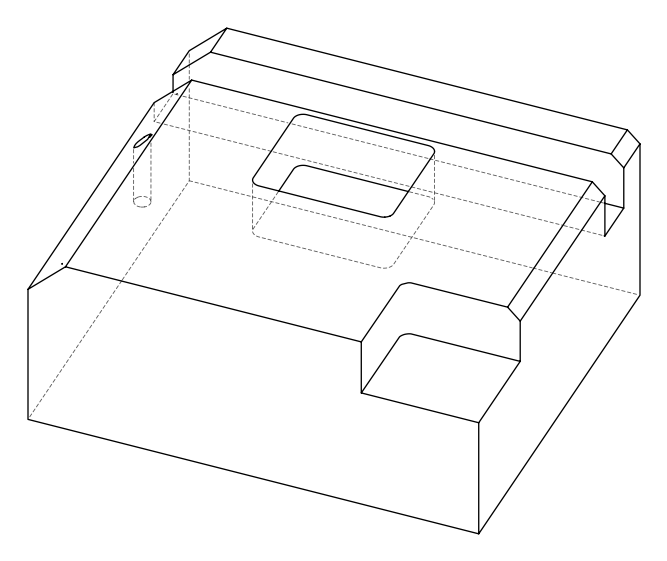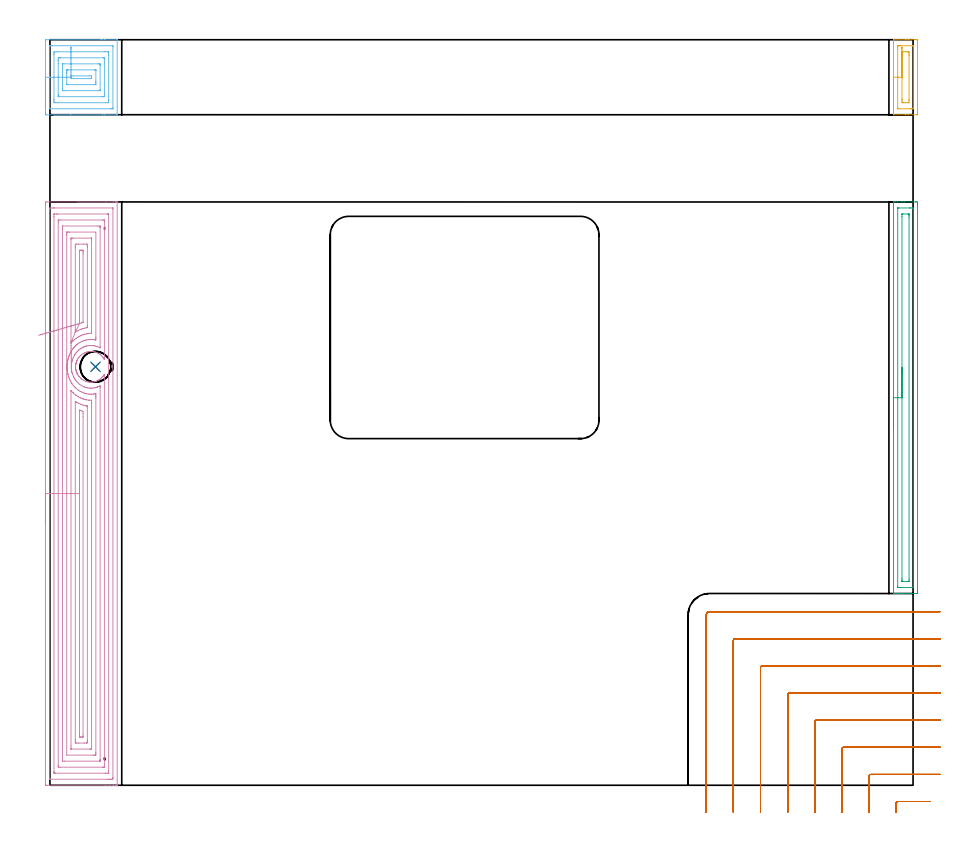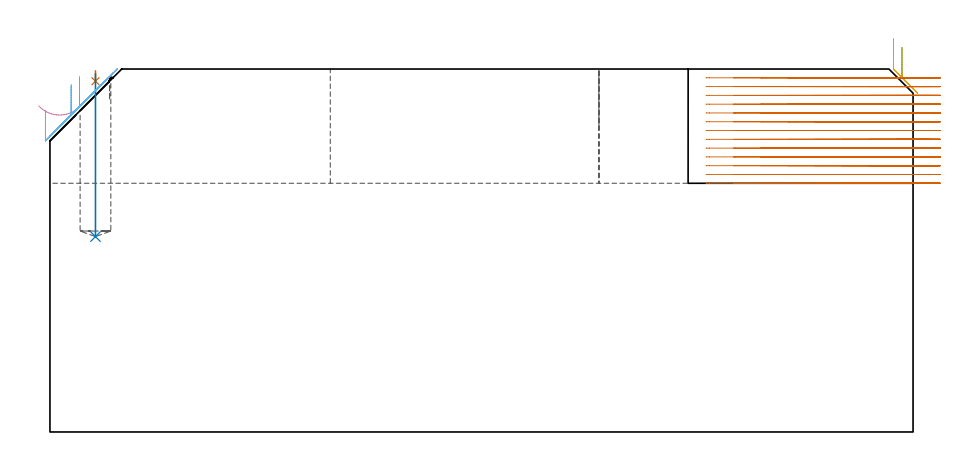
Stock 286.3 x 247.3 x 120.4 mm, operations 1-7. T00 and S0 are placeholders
(PLAN: 9 operations, 4 tool changes, 70.3 min)
(1 SPOT_DRILL | STEP1POCKET | NXT0321_9005460120000 | 0.03 min | 301 mm3)
(2 DRILL_BLIND_HOLE_INTO_CENTER | STEP1POCKET | NXT0301_073 | 0.22 min | 4198 mm3)
(3 AREA_MILL | FG_CHAMFER_SURFACE | UGT0205_001 | 3.34 min | 4475 mm3)
(4 AREA_MILL_1 | FG_CHAMFER_SURFACE_1 | UGT0205_001 | 14.24 min | 56355 mm3)
(5 AREA_MILL_2 | FG_CHAMFER_SURFACE_2 | UGT0205_001 | 0.82 min | 957 mm3)
(6 AREA_MILL_3 | FG_CHAMFER_SURFACE_3 | UGT0205_001 | 2.11 min | 9376 mm3)
(7 MILL_CORNER_NOTCH_RECTANGULAR | CORNER_NOTCH_RECTANGULAR | NXT0201_011 | Follow Part, ap 3, ae 75% | 19.23 min | 179264 mm3)
(8 MILL_RECTANGULAR_POCKET | POCKET_RECTANGULAR_STRAIGHT | NXT0201_011 | Follow Part, ap 3, ae 75% | 19.6 min | 247710 mm3)
(9 MILL_RECTANGULAR_SLOT | SLOT_RECTANGULAR | UGT0201_094 | Follow Part, ap 5, ae 75% | 10.74 min | 308651 mm3)
(TOOL NXT0321_9005460120000 | NC Spot Drill, 142deg, 12mm, Carbide, Uncoated | D12 PA142 FL30 Z2)
(TOOL NXT0301_073 | Carbide Drill 10.2mm [860.1-1020-031A1-MM 2214] | D10.2 PA140 FL55 Z2)
(TOOL UGT0205_001 | Chamfer Mill 20 x 3 x 45 deg. | D20 FL50 Z2)
(TOOL NXT0201_011 | ENDMILL 12mm [2P460-1200-NA 1630] | D12 FL38 Z6)
(TOOL UGT0201_094 | End mill 20 mm | D20 FL38 Z4)
(OP 1 SPOT_DRILL)
G17 G21 G94 G90
T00 M6
G54
G17 G0 G90 X15.1 Y138.8 S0 M3
G43 Z130.4 H0
G94 G81 G98 Z116.361 F250. R119.8
G80
M5
M2
(OP 2 DRILL_BLIND_HOLE_INTO_CENTER)
G17 G21 G94 G90
T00 M6
G54
G17 G0 G90 X15.1 Y138.8 S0 M3
G43 Z130.4 H1
G94 G81 G98 Z64.8 F250. R118.8
G80
M5
M2
(OP 3 AREA_MILL)
G17 G21 G94 G90
T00 M6
G54
G17 G0 G90 X279.8 Y118.55 S1061 M3
G43 Z130.4 H0
G94 G1 Y118.588 Z129.528 F250.
Y118.702 Z128.664
Y118.891 Z127.812
Y119.153 Z126.98
Y119.487 Z126.174
Y119.89 Z125.4
Y120.358 Z124.664
Y120.89 Z123.972
Y121.479 Z123.329
Y122.122 Z122.74
Y122.814 Z122.208
Y123.55 Z121.74
Y124.324 Z121.337
Y125.13 Z121.003
Y125.962 Z120.741
Y126.813 Z120.552
Y127.678 Z120.438
Y128.55 Z120.4
Y193.327
X279.803 Y193.491 Z120.388
X279.81 Y193.493 Z120.381
X280.163 Y193.5 Z120.036
X280.468 Z119.732
X281.152 Z119.043
X282.376 Z117.82
X282.917 Z117.277
X283.53 Z116.666
X287.06 Z113.137
X287.331 Y193.497 Z112.866
X287.792 Y193.491 Z112.406
X287.795 Y193.35 Z112.403
X287.799 Y192.88 Z112.401
X287.8 Y192.405 Z112.4
Y64.638
X287.799 Y64.22 Z112.401
X287.795 Y63.75 Z112.403
X287.792 Y63.609 Z112.406
X287.331 Y63.6 Z112.866
X282.917 Z117.277
X282.376 Z117.82
X282.035 Z118.162
X281.494 Z118.702
X281.152 Z119.043
X280.468 Z119.732
X280.163 Z120.036
X279.811 Z120.38
X279.803 Y63.607 Z120.388
X279.8 Y63.773 Z120.4
Y128.55
X281.214 Z118.986
X281.215 Y191.405 Z118.985
X281.216 Y191.456 Z118.984
X281.218 Y191.481 Z118.982
X281.22 Y191.487 Z118.98
X281.232 Y191.49 Z118.968
X281.634 Y191.498 Z118.566
X285.164 Y191.5 Z115.036
X285.565 Y191.499 Z114.635
X286.049 Y191.497 Z114.151
X286.276 Y191.49 Z113.924
X286.379 Y191.474 Z113.821
X286.385 Y191.157 Z113.815
Y191.093
Y65.695
X286.384 Y65.643 Z113.816
X286.382 Y65.619 Z113.818
X286.38 Y65.613 Z113.82
X286.368 Y65.61 Z113.832
X285.966 Y65.602 Z114.234
X282.436 Y65.6 Z117.764
X282.035 Y65.601 Z118.165
X281.55 Y65.603 Z118.65
X281.324 Y65.61 Z118.876
X281.221 Y65.626 Z118.979
X281.215 Y65.942 Z118.985
Y66.007
X281.214 Y128.55 Z118.986
X282.628 Z117.572
X282.629 Y188.705 Z117.571
X282.631 Y189.306 Z117.569
X282.634 Y189.452 Z117.566
X282.635 Y189.481 Z117.565
X282.663 Y189.49 Z117.537
X282.729 Y189.497 Z117.471
X282.917 Y189.499 Z117.283
X284.683 Z115.517
X284.874 Y189.497 Z115.326
X284.928 Y189.494 Z115.272
X284.958 Y189.49 Z115.242
X284.965 Y189.478 Z115.235
X284.968 Y189.404 Z115.232
X284.97 Y189.306 Z115.23
X284.971 Y189.014 Z115.229
X284.972 Y188.413 Z115.228
X284.971 Y68.395 Z115.229
X284.969 Y67.794 Z115.231
X284.966 Y67.648 Z115.234
X284.965 Y67.619 Z115.235
X284.937 Y67.61 Z115.263
X284.871 Y67.603 Z115.329
X284.683 Y67.601 Z115.517
X282.917 Z117.283
X282.726 Y67.603 Z117.474
X282.672 Y67.606 Z117.528
X282.642 Y67.61 Z117.558
X282.635 Y67.622 Z117.565
X282.632 Y67.696 Z117.568
X282.63 Y67.794 Z117.57
X282.629 Y68.086 Z117.571
X282.628 Y68.687 Z117.572
Y128.55
Y129.422 Z117.61
Y130.286 Z117.723
Y131.138 Z117.912
Y131.97 Z118.175
Y132.776 Z118.508
Y133.55 Z118.911
Y134.286 Z119.38
Y134.978 Z119.911
Y135.621 Z120.5
Y136.21 Z121.144
Y136.742 Z121.836
Y137.21 Z122.572
Y137.613 Z123.345
Y137.947 Z124.151
Y138.209 Z124.983
Y138.398 Z125.835
Y138.512 Z126.7
Y138.55 Z127.572
G0 Z130.4
M5
M2
(OP 4 AREA_MILL_1)
G17 G21 G94 G90
T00 M6
G54
G17 G0 G90 X-1.5 Y86.75 S1061 M3
G43 Z130.4 H0
Z106.6
G94 G1 Y86.788 Z105.728 F250.
Y86.902 Z104.864
Y87.091 Z104.012
Y87.353 Z103.18
Y87.687 Z102.374
Y88.09 Z101.6
Y88.558 Z100.864
Y89.09 Z100.172
Y89.679 Z99.529
Y90.322 Z98.94
Y91.014 Z98.409
Y91.75 Z97.94
Y92.524 Z97.537
Y93.33 Z97.203
Y94.162 Z96.941
Y95.013 Z96.752
Y95.878 Z96.638
Y96.75 Z96.6
X-1.499 Y192.871 Z96.601
X-1.496 Y193.319 Z96.602
X-1.492 Y193.49 Z96.606
X-1.054 Y193.5 Z97.044
X18.591 Z116.686
X20.973 Z119.068
X21.691 Z119.79
X21.937 Z120.036
X22.298 Y193.496 Z120.388
X22.299 Y193.494 Z120.39
X22.3 Y193.318 Z120.4
Y0.182
X22.299 Y0.006 Z120.39
X22.298 Y0.004 Z120.388
X21.937 Y0. Z120.036
X21.691 Z119.79
X20.973 Z119.068
X19.733 Z117.83
X18.33 Z116.425
X-1.054 Z97.044
X-1.317 Y0.002 Z96.781
X-1.492 Y0.01 Z96.606
X-1.499 Y0.187 Z96.599
X-1.5 Y96.75 Z96.6
X-0.086 Z98.014
X-0.085 Y190.993 Z98.015
X-0.084 Y191.082 Z98.016
X-0.079 Y191.476 Z98.021
X0.304 Y191.493 Z98.404
X0.708 Y191.497 Z98.808
X1.178 Y191.5 Z99.278
X1.589 Z99.689
X20.788 Y191.499 Z118.888
X20.822 Y191.497 Z118.922
X20.857 Y191.493 Z118.957
X20.879 Y191.489 Z118.979
X20.88 Y191.461 Z118.98
X20.885 Y191.172 Z118.985
Y2.507
X20.884 Y2.417 Z118.984
X20.879 Y2.024 Z118.979
X20.496 Y2.007 Z118.596
X20.092 Y2.003 Z118.192
X19.622 Y2. Z117.722
X19.211 Z117.311
X0.012 Y2.001 Z98.112
X-0.022 Y2.002 Z98.078
X-0.057 Y2.007 Z98.043
X-0.079 Y2.011 Z98.021
X-0.08 Y2.039 Z98.02
X-0.085 Y2.328 Z98.015
X-0.086 Y96.75 Z98.014
X1.329 Z99.429
Y188.664
X1.331 Y189.294 Z99.431
X1.333 Y189.426 Z99.433
X1.335 Y189.483 Z99.435
X1.394 Y189.492 Z99.494
X1.589 Y189.496 Z99.689
X2.268 Y189.5 Z100.368
X2.47 Z100.57
X19.008 Y189.499 Z117.108
X19.211 Y189.497 Z117.311
X19.413 Y189.492 Z117.513
X19.465 Y189.49 Z117.565
X19.467 Y189.452 Z117.567
X19.47 Y189.382 Z117.57
X19.471 Y189.294 Z117.571
Y189.03
Y4.836
X19.469 Y4.206 Z117.569
X19.467 Y4.074 Z117.567
X19.465 Y4.016 Z117.565
X19.406 Y4.008 Z117.506
X19.211 Y4.004 Z117.311
X18.532 Y4. Z116.632
X18.33 Z116.43
X1.792 Z99.892
X1.589 Y4.003 Z99.689
X1.387 Y4.008 Z99.487
X1.335 Y4.01 Z99.435
X1.333 Y4.048 Z99.433
X1.33 Y4.118 Z99.43
X1.329 Y4.206 Z99.429
Y4.47
Y96.75
X2.743 Z100.843
Y186.612
X2.747 Y187.226 Z100.847
X2.75 Y187.434 Z100.85
X2.756 Y187.49 Z100.856
X2.805 Y187.493 Z100.905
X2.914 Y187.496 Z101.014
X3.351 Y187.5 Z101.451
X17.449 Z115.549
X17.887 Y187.496 Z115.987
X17.994 Y187.493 Z116.094
X18.043 Y187.49 Z116.143
X18.05 Y187.458 Z116.15
X18.052 Y187.358 Z116.152
X18.056 Y186.889 Z116.156
X18.057 Y141.518 Z116.157
X18.056 Y141.309 Z116.156
X18.055 Y141.289 Z116.155
X18.052 Y141.27 Z116.152
X18.008 Y141.336 Z116.108
X17.974 Y141.399 Z116.074
X17.71 Y141.814 Z115.81
X17.674 Y141.863 Z115.774
X17.478 Y142.102 Z115.578
X17.27 Y142.332 Z115.37
X17.049 Y142.549 Z115.149
X16.815 Y142.756 Z114.915
X16.379 Y143.063 Z114.479
X15.923 Y143.329 Z114.023
X15.55 Y143.503 Z113.65
X15.171 Y143.65 Z113.271
X15.029 Y143.691 Z113.129
X14.584 Y143.792 Z112.684
X14.135 Y143.86 Z112.235
X13.688 Y143.888 Z111.788
X13.241 Y143.876 Z111.341
X12.792 Y143.825 Z110.892
X12.347 Y143.734 Z110.447
X12.031 Y143.65 Z110.131
X11.453 Y143.413 Z109.553
X10.998 Y143.173 Z109.098
X10.559 Y142.887 Z108.659
X10.387 Y142.756 Z108.487
X10.014 Y142.41 Z108.114
X9.665 Y142.037 Z107.765
X9.528 Y141.863 Z107.628
X9.241 Y141.425 Z107.341
X9.142 Y141.244 Z107.242
X9.124 Y141.21 Z107.222
X9.078 Y141.128 Z107.178
X9.067 Y141.108 Z107.167
X8.993 Y140.97 Z107.09
X8.972 Y140.919 Z107.066
X8.968 Y140.912 Z107.063
X8.932 Y140.833 Z107.031
X8.875 Y140.704 Z106.974
X8.843 Y140.617 Z106.94
X8.823 Y140.563 Z106.918
X8.772 Y140.432 Z106.87
X8.672 Y140.076 Z106.77
X8.638 Y139.912 Z106.736
X8.631 Y139.878 Z106.729
X8.591 Y139.669 Z106.681
X8.583 Y139.631 Z106.674
X8.524 Y139.183 Z106.621
X8.511 Y138.924 Z106.6
X8.502 Y138.848 Z106.601
X8.507 Y138.727 Z106.604
X8.513 Y138.626
X8.515 Y138.513 Z106.61
X8.532 Y138.29 Z106.631
X8.598 Y137.881 Z106.69
X8.603 Y137.841 Z106.697
X8.652 Y137.613 Z106.752
X8.693 Y137.434 Z106.792
X8.702 Y137.396 Z106.801
X8.735 Y137.28 Z106.833
X8.772 Y137.166 Z106.87
X8.845 Y136.987 Z106.94
X8.904 Y136.832 Z107.004
X8.911 Y136.818 Z107.01
X8.932 Y136.773 Z107.031
X8.937 Y136.762 Z107.036
X8.97 Y136.694 Z107.065
X8.983 Y136.664 Z107.08
X9.057 Y136.503 Z107.155
X9.12 Y136.393 Z107.22
X9.321 Y136.047 Z107.421
X9.623 Y135.61 Z107.723
X9.665 Y135.559 Z107.765
X10.086 Y135.117 Z108.186
X10.31 Y134.91 Z108.41
X10.546 Y134.716 Z108.646
X10.998 Y134.427 Z109.098
X11.453 Y134.187 Z109.553
X11.895 Y134.004 Z109.995
X12.347 Y133.861 Z110.447
X12.49 Y133.823 Z110.59
X12.864 Y133.762 Z110.964
X13.241 Y133.715 Z111.341
X13.688 Y133.712 Z111.788
X14.135 Y133.74 Z112.235
X14.709 Y133.823 Z112.809
X15.029 Y133.913 Z113.129
X15.48 Y134.072 Z113.58
X15.923 Y134.271 Z114.023
X16.293 Y134.481 Z114.393
X16.652 Y134.716 Z114.752
X16.817 Y134.85 Z114.917
X17.21 Y135.215 Z115.31
X17.575 Y135.61 Z115.675
X17.71 Y135.788 Z115.81
X17.939 Y136.138 Z116.039
X18.051 Y136.321 Z116.151
X18.053 Y136.255 Z116.153
X18.057 Y135.99 Z116.157
Y135.922
Y6.888
X18.054 Y6.274 Z116.154
X18.05 Y6.066 Z116.15
X18.044 Y6.01 Z116.144
X17.995 Y6.007 Z116.095
X17.886 Y6.004 Z115.986
X17.449 Y6. Z115.549
X3.351 Z101.451
X2.913 Y6.004 Z101.013
X2.806 Y6.007 Z100.906
X2.757 Y6.01 Z100.857
X2.75 Y6.042 Z100.85
X2.748 Y6.142 Z100.848
X2.744 Y6.611 Z100.844
X2.743 Y96.75 Z100.843
X4.157 Z102.257
Y184.977
X4.159 Y185.13 Z102.259
X4.164 Y185.436 Z102.264
X4.166 Y185.492 Z102.266
X4.171 Y185.494 Z102.271
X4.191 Y185.497 Z102.291
X4.233 Y185.499 Z102.333
X15.901 Y185.5 Z114.001
X16.567 Y185.496 Z114.667
X16.611 Y185.494 Z114.711
X16.63 Y185.491 Z114.73
X16.636 Y185.36 Z114.736
X16.641 Y185.053 Z114.741
X16.643 Y184.9 Z114.743
Y145.404
X16.636 Y145.086 Z114.736
X16.617 Y145.094 Z114.717
X16.567 Y145.117 Z114.667
X16.331 Y145.234 Z114.431
X15.793 Y145.481 Z113.893
X15.686 Y145.523 Z113.786
X15.622 Y145.547 Z113.722
X15.141 Y145.681 Z113.241
X14.805 Y145.757 Z112.905
X14.481 Y145.81 Z112.581
X13.924 Y145.865 Z112.024
X13.537 Y145.874 Z111.637
X13.043 Y145.85 Z111.143
X12.716 Y145.813 Z110.816
X12.162 Y145.707 Z110.262
X11.977 Y145.66 Z110.077
X11.769 Y145.605 Z109.869
X11.42 Y145.481 Z109.52
X11.321 Y145.441 Z109.421
X11.281 Y145.423 Z109.381
X10.943 Y145.268 Z109.043
X10.724 Y145.153 Z108.824
X10.4 Y144.974 Z108.5
X10.167 Y144.823 Z108.267
X9.818 Y144.587 Z107.918
X9.651 Y144.452 Z107.751
X9.519 Y144.334 Z107.619
X9.192 Y144.025 Z107.292
X8.88 Y143.693 Z106.98
X8.638 Y143.407 Z106.738
X8.389 Y143.051 Z106.489
X8.222 Y142.799 Z106.322
X8.05 Y142.501 Z106.15
X7.757 Y141.946 Z105.857
X7.744 Y141.918 Z105.844
X7.738 Y141.904 Z105.838
X7.496 Y141.275 Z105.596
X7.419 Y141.01 Z105.519
X7.307 Y140.572 Z105.407
X7.214 Y140.116 Z105.314
X7.13 Y139.48 Z105.23
X7.116 Y139.344 Z105.216
X7.106 Y139.222 Z105.206
X7.101 Y139.146 Z105.201
X7.098 Y139.072 Z105.198
X7.097 Y138.998 Z105.197
X7.111 Y138.328 Z105.211
X7.119 Y138.204 Z105.219
X7.133 Y138.067 Z105.233
X7.223 Y137.434 Z105.323
X7.316 Y136.987 Z105.416
X7.428 Y136.54 Z105.528
X7.509 Y136.286 Z105.609
X7.757 Y135.659 Z105.857
X7.762 Y135.648 Z105.862
X7.768 Y135.634 Z105.868
X7.938 Y135.294 Z106.038
X8.084 Y135.041 Z106.184
X8.253 Y134.751 Z106.353
X8.409 Y134.519 Z106.509
X8.638 Y134.187 Z106.738
X8.925 Y133.857 Z107.025
X9.215 Y133.553 Z107.315
X9.519 Y133.263 Z107.619
X9.88 Y132.963 Z107.98
X10.4 Y132.625 Z108.5
X11.1 Y132.253 Z109.2
X11.281 Y132.177 Z109.381
X11.547 Y132.069 Z109.647
X12.162 Y131.885 Z110.262
X12.393 Y131.834 Z110.493
X13.043 Y131.742 Z111.143
X13.383 Y131.724 Z111.483
X13.924 Y131.735 Z112.024
X14.234 Y131.754 Z112.334
X14.805 Y131.836 Z112.905
X14.997 Y131.875 Z113.097
X15.643 Y132.069 Z113.743
X15.675 Y132.08 Z113.775
X15.686 Y132.085 Z113.786
X16.292 Y132.349 Z114.392
X16.567 Y132.478 Z114.667
X16.624 Y132.504 Z114.724
X16.636 Y132.298 Z114.736
X16.641 Y132.145 Z114.741
X16.642 Y132.069 Z114.742
X16.643 Y8.523 Z114.743
X16.641 Y8.37 Z114.741
X16.636 Y8.064 Z114.736
X16.634 Y8.007 Z114.734
X16.629 Y8.006 Z114.729
X16.609 Y8.003 Z114.709
X16.567 Y8.001 Z114.667
X4.899 Y8. Z102.999
X4.233 Y8.004 Z102.333
X4.189 Y8.006 Z102.289
X4.17 Y8.009 Z102.27
X4.164 Y8.139 Z102.264
X4.159 Y8.446 Z102.259
X4.157 Y8.6 Z102.257
Y96.75
X5.571 Z103.671
Y182.571
X5.573 Y183.035 Z103.673
X5.576 Y183.46 Z103.676
X5.578 Y183.485 Z103.678
X5.595 Y183.49 Z103.695
X5.651 Y183.495 Z103.751
X5.766 Y183.498 Z103.866
X5.995 Y183.5 Z104.095
X6.418 Z104.518
X15.229 Z113.329
Y148.628
X15.227 Y148.163 Z113.327
X15.224 Y147.739 Z113.324
X15.222 Y147.715 Z113.322
X15.202 Y147.713 Z113.302
X14.805 Y147.77 Z112.905
X14.242 Y147.841 Z112.342
X13.924 Y147.865 Z112.024
X13.337 Z111.437
X13.043 Y147.851 Z111.143
X12.702 Y147.818 Z110.802
X12.162 Y147.725 Z110.262
X11.791 Y147.646 Z109.891
X11.281 Y147.49 Z109.381
X11.121 Y147.432 Z109.221
X10.712 Y147.269 Z108.812
X10.498 Y147.17 Z108.598
X10.4 Y147.12 Z108.5
X9.924 Y146.859 Z108.024
X9.519 Y146.603 Z107.619
X9.383 Y146.514 Z107.483
X9.185 Y146.375 Z107.285
X8.88 Y146.129 Z106.98
X8.638 Y145.907 Z106.738
X8.421 Y145.701 Z106.521
X8.204 Y145.481 Z106.304
X7.989 Y145.245 Z106.089
X7.757 Y144.972 Z105.857
X7.592 Y144.754 Z105.692
X7.471 Y144.587 Z105.571
X7.23 Y144.227 Z105.33
X6.907 Y143.693 Z105.007
X6.896 Y143.672 Z104.996
X6.876 Y143.634 Z104.976
X6.599 Y143.08 Z104.699
X6.478 Y142.799 Z104.578
X6.339 Y142.449 Z104.439
X6.25 Y142.221 Z104.35
X6.149 Y141.904 Z104.249
X6.113 Y141.784 Z104.213
X5.995 Y141.343 Z104.095
X5.933 Y141.073 Z104.033
X5.92 Y141.01 Z104.02
X5.877 Y140.777 Z103.977
X5.801 Y140.312 Z103.901
X5.775 Y140.116 Z103.875
X5.726 Y139.704 Z103.826
X5.709 Y139.512 Z103.809
X5.691 Y139.222 Z103.791
X5.686 Y139.098 Z103.786
X5.69 Y138.637 Z103.79
X5.696 Y138.328 Z103.796
X5.725 Y137.883 Z103.825
X5.744 Y137.688 Z103.844
X5.778 Y137.434 Z103.878
X5.838 Y137.027 Z103.938
X5.912 Y136.623 Z104.012
X5.93 Y136.54 Z104.03
X5.995 Y136.254 Z104.095
X6.162 Y135.645 Z104.262
X6.243 Y135.393 Z104.343
X6.502 Y134.751 Z104.602
X6.617 Y134.489 Z104.717
X6.876 Y133.967 Z104.976
X6.938 Y133.857 Z105.038
X7.249 Y133.342 Z105.349
X7.507 Y132.963 Z105.607
X7.757 Y132.623 Z105.857
X8.013 Y132.328 Z106.113
X8.256 Y132.069 Z106.356
X8.638 Y131.691 Z106.738
X9.246 Y131.175 Z107.346
X9.519 Y130.998 Z107.619
X9.982 Y130.705 Z108.082
X10.4 Y130.494 Z108.5
X10.833 Y130.28 Z108.933
X11.281 Y130.112 Z109.381
X11.532 Y130.026 Z109.632
X11.906 Y129.918 Z110.006
X12.162 Y129.863 Z110.262
X12.65 Y129.785 Z110.75
X13.043 Y129.74 Z111.143
X13.588 Y129.728 Z111.688
X13.924 Y129.735 Z112.024
X14.426 Y129.772 Z112.526
X14.805 Y129.823 Z112.905
X15.203 Y129.877 Z113.303
X15.222 Y129.873 Z113.322
X15.224 Y129.855 Z113.324
X15.227 Y129.386 Z113.327
X15.229 Y128.957 Z113.329
Y128.492
Y10.929
X15.227 Y10.465 Z113.327
X15.224 Y10.04 Z113.324
X15.222 Y10.015 Z113.322
X15.205 Y10.01 Z113.305
X15.149 Y10.005 Z113.249
X15.034 Y10.002 Z113.134
X14.805 Y10. Z112.905
X14.382 Z112.482
X5.572 Z103.672
X5.571 Y96.75 Z103.671
X6.985 Z105.085
X6.986 Y130.771 Z105.086
X6.987 Y130.853 Z105.087
X6.99 Y130.893 Z105.09
X6.991 Y130.898 Z105.091
X6.998 Y130.893 Z105.098
X7.594 Y130.28 Z105.694
X7.757 Y130.122 Z105.857
X8.604 Y129.386 Z106.704
X8.638 Y129.362 Z106.738
X8.71 Y129.313 Z106.81
X9.519 Y128.821 Z107.619
X10.153 Y128.492 Z108.253
X10.4 Y128.381 Z108.5
X10.592 Y128.298 Z108.692
X11.018 Y128.146 Z109.118
X11.281 Y128.064 Z109.381
X11.86 Y127.904 Z109.96
X12.162 Y127.851 Z110.262
X12.896 Y127.748 Z110.996
X13.043 Y127.74 Z111.143
X13.803 Y127.721 Z111.903
X13.807 Y127.717 Z111.907
X13.81 Y127.714 Z111.91
X13.812 Y127.598 Z111.912
X13.814 Y126.815 Z111.914
X13.815 Y126.704 Z111.915
X13.814 Y12.365 Z111.914
X13.813 Y12.253 Z111.913
X13.81 Y12.058 Z111.91
X13.808 Y12.018 Z111.908
X13.708 Y12.01 Z111.808
X13.542 Y12.005 Z111.642
X13.292 Y12.001 Z111.392
X7.124 Z105.224
X7.038 Y12.006 Z105.138
X7.009 Y12.01 Z105.109
X6.992 Y12.018 Z105.092
X6.99 Y12.055 Z105.09
X6.987 Y12.141 Z105.087
X6.986 Y12.253 Z105.086
X6.985 Y13.036 Z105.085
Y96.75
X8.4 Z106.5
Y127.188
X8.401 Y127.257 Z106.501
X8.405 Y127.298 Z106.505
X8.407 Y127.307 Z106.507
X8.412 Y127.306 Z106.512
X8.501 Y127.257 Z106.601
X8.638 Y127.176 Z106.738
X8.928 Y127.005 Z107.028
X9.484 Y126.704 Z107.584
X9.519 Y126.686 Z107.619
X9.553 Y126.669 Z107.653
X10.105 Y126.422 Z108.205
X10.4 Y126.308 Z108.5
X10.994 Y126.101 Z109.094
X11.281 Y126.024 Z109.381
X11.672 Y125.922 Z109.772
X12.136 Y125.836 Z110.236
X12.162 Y125.832 Z110.262
X12.321 Y125.81 Z110.421
X12.395 Y125.786 Z110.495
X12.396 Y125.778 Z110.496
X12.399 Y125.749 Z110.499
X12.4 Y125.689 Z110.5
Y125.568
Y14.936
X12.399 Y14.695 Z110.499
X12.393 Y14.041 Z110.493
X12.198 Y14.005 Z110.298
X12.162 Y14.003 Z110.262
X11.322 Y14. Z109.422
X9.56 Z107.66
X8.676 Y14.002 Z106.776
X8.638 Y14.007 Z106.738
X8.407 Y14.041 Z106.507
X8.404 Y14.279 Z106.504
X8.4 Y14.936 Z106.5
Y15.177
Y96.75
X9.814 Z107.914
Y124.319
X9.816 Y124.393 Z107.916
X9.818 Y124.429 Z107.918
X9.819 Y124.437 Z107.919
X9.857 Y124.425 Z107.957
X10.074 Y124.352 Z108.174
X10.4 Y124.234 Z108.5
X10.979 Y124.021 Z109.079
X10.984 Y123.429 Z109.084
X10.986 Y122.233 Z109.086
X10.985 Y16.724 Z109.085
X10.982 Y16.133 Z109.082
X10.979 Y16.046 Z109.079
X10.974 Y16.01 Z109.074
X10.935 Y16.008 Z109.035
X10.757 Y16.004 Z108.857
X10.4 Y16.001 Z108.5
X10.232 Z108.332
X9.988 Y16.006 Z108.088
X9.866 Y16.01 Z107.966
X9.82 Y16.018 Z107.92
X9.819 Y16.054 Z107.919
X9.815 Y16.423 Z107.915
X9.814 Y16.724 Z107.914
Y17.319
Y96.75
Y97.622 Z107.952
Y98.486 Z108.066
Y99.338 Z108.255
Y100.17 Z108.517
Y100.976 Z108.851
Y101.75 Z109.254
Y102.486 Z109.722
Y103.178 Z110.253
Y103.821 Z110.843
Y104.41 Z111.486
Y104.941 Z112.178
Y105.41 Z112.914
Y105.813 Z113.688
Y106.147 Z114.494
Y106.409 Z115.326
Y106.598 Z116.177
Y106.712 Z117.042
Y106.75 Z117.914
G0 X7.12 Y136.858 Z115.221
G1 Y136.884 Z114.349
X7.119 Y136.987 Z113.483
X7.116 Y137.165 Z112.629
X7.113 Y137.416 Z111.794
X7.109 Y137.739 Z110.983
X7.104 Y138.132 Z110.204
X7.098 Y138.591 Z109.463
X7.091 Y139.113 Z108.764
X7.084 Y139.694 Z108.113
X7.075 Y140.33 Z107.515
X7.066 Y141.015 Z106.975
X7.057 Y141.744 Z106.497
X7.047 Y142.513 Z106.084
X7.037 Y143.314 Z105.74
X7.026 Y144.143 Z105.467
X7.015 Y144.992 Z105.267
X7.004 Y145.855 Z105.142
X6.992 Y146.726 Z105.092
X6.987 Y147.157 Z105.087
X6.986 Y147.269 Z105.086
Y181.135
X6.987 Y181.247 Z105.087
X6.99 Y181.442 Z105.09
X6.992 Y181.482 Z105.092
X7.092 Y181.49 Z105.192
X7.258 Y181.495 Z105.358
X7.508 Y181.499 Z105.608
X13.676 Z111.776
X13.762 Y181.494 Z111.862
X13.791 Y181.49 Z111.891
X13.808 Y181.481 Z111.908
X13.81 Y181.444 Z111.91
X13.813 Y181.36 Z111.913
X13.814 Y181.247 Z111.914
X13.815 Y180.464 Z111.915
X13.814 Y150.846 Z111.914
X13.81 Y150.068 Z111.91
X13.808 Y149.952 Z111.908
X13.125 Y149.869 Z111.225
X13.043 Y149.86 Z111.143
X12.664 Y149.819 Z110.764
X12.337 Y149.774 Z110.437
X12.162 Y149.742 Z110.262
X11.601 Y149.627 Z109.701
X11.281 Y149.536 Z109.381
X10.92 Y149.424 Z109.02
X10.4 Y149.22 Z108.5
X10.286 Y149.174 Z108.386
X10.023 Y149.058 Z108.123
X9.693 Y148.881 Z107.793
X9.519 Y148.781 Z107.619
X9.137 Y148.551 Z107.237
X8.638 Y148.228 Z106.738
X8.6 Y148.202 Z106.7
X8.546 Y148.163 Z106.646
X8.109 Y147.806 Z106.209
X7.757 Y147.485 Z105.857
X7.646 Y147.381 Z105.746
X7.531 Y147.269 Z105.631
X7.418 Y147.154 Z105.518
X7.203 Y146.937 Z105.303
X6.992 Y146.726 Z105.092
X8.41 Y150.298 Z106.51
X8.407 Y150.316 Z106.507
X8.403 Y150.443 Z106.503
X8.401 Y150.604 Z106.501
X8.4 Y150.846 Z106.5
Y151.088
Y178.564
X8.401 Y178.805 Z106.501
X8.407 Y179.459 Z106.507
X8.602 Y179.495 Z106.702
X8.638 Y179.497 Z106.738
X9.478 Y179.5 Z107.578
X11.24 Z109.34
X12.124 Y179.498 Z110.224
X12.162 Y179.493 Z110.262
X12.393 Y179.459 Z110.493
X12.396 Y179.221 Z110.496
X12.4 Y178.564 Z110.5
Y178.323
Y152.393
X12.399 Y152.151 Z110.499
X12.397 Y151.99 Z110.497
X12.393 Y151.862 Z110.493
X12.387 Y151.808 Z110.487
X12.142 Y151.76 Z110.242
X12.022 Y151.74 Z110.122
X11.408 Y151.611 Z109.508
X11.281 Y151.577 Z109.381
X10.724 Y151.411 Z108.824
X10.4 Y151.294 Z108.5
X10.084 Y151.167 Z108.184
X9.519 Y150.924 Z107.619
X9.466 Y150.9 Z107.566
X9.362 Y150.846 Z107.462
X8.898 Y150.582 Z106.998
X8.638 Y150.43 Z106.738
X8.467 Y150.329 Z106.567
X8.41 Y150.298 Z106.51
X9.821 Y153.163 Z107.921
X9.818 Y153.224 Z107.918
X9.816 Y153.528 Z107.916
X9.814 Y154.123 Z107.914
Y154.422
X9.815 Y176.776 Z107.915
X9.818 Y177.367 Z107.918
X9.821 Y177.454 Z107.921
X9.826 Y177.49 Z107.926
X9.865 Y177.492 Z107.965
X10.043 Y177.496 Z108.143
X10.4 Y177.499 Z108.5
X10.568 Z108.668
X10.812 Y177.494 Z108.912
X10.934 Y177.49 Z109.034
X10.98 Y177.482 Z109.08
X10.981 Y177.446 Z109.081
X10.985 Y177.077 Z109.085
X10.986 Y176.776 Z109.086
Y176.181
Y153.678
X10.984 Y153.603 Z109.084
X10.982 Y153.567 Z109.082
X10.98 Y153.555 Z109.08
X10.933 Y153.528 Z109.033
X10.525 Y153.402 Z108.625
X10.4 Y153.36 Z108.5
X9.866 Y153.176 Z107.966
X9.821 Y153.163 Z107.921
X9.192 Y152.982 Z107.344
X8.516 Y152.788 Z106.827
X7.8 Y152.583 Z106.373
X7.049 Y152.367 Z105.986
X6.268 Y152.143 Z105.668
X5.464 Y151.912 Z105.422
X4.642 Y151.676 Z105.25
X3.808 Y151.437 Z105.153
X2.97 Y151.196 Z105.132
X2.133 Y150.956 Z105.188
X1.304 Y150.718 Z105.319
X0.489 Y150.484 Z105.524
X-0.305 Y150.256 Z105.803
X-1.074 Y150.035 Z106.153
X-1.81 Y149.824 Z106.571
X-2.508 Y149.624 Z107.054
X-3.163 Y149.436 Z107.599
X-3.77 Y149.261 Z108.201
G0 Z130.4
M5
M2
(OP 5 AREA_MILL_2)
G17 G21 G94 G90
T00 M6
G54
G17 G0 G90 X279.8 Y224.85 S1061 M3
G43 Z130.4 H0
G94 G1 Y224.888 Z129.528 F250.
Y225.002 Z128.663
Y225.191 Z127.812
Y225.453 Z126.98
Y225.787 Z126.174
Y226.19 Z125.4
Y226.658 Z124.664
Y227.19 Z123.972
Y227.779 Z123.329
Y228.422 Z122.74
Y229.114 Z122.208
Y229.85 Z121.74
Y230.624 Z121.337
Y231.43 Z121.003
Y232.262 Z120.741
Y233.113 Z120.552
Y233.978 Z120.438
Y234.85 Z120.4
Y247.241
X279.805 Y247.29 Z120.393
X279.926 Y247.3 Z120.273
X283.918 Z116.28
X284.683 Z115.511
X286.949 Z113.247
X287.331 Y247.297 Z112.865
X287.791 Y247.292 Z112.405
X287.793 Y247.262 Z112.403
X287.799 Y246.798 Z112.401
X287.8 Y246.328 Z112.4
Y223.317
X287.799 Y222.902 Z112.401
X287.793 Y222.438 Z112.403
X287.791 Y222.408 Z112.405
X287.331 Y222.4 Z112.865
X284.683 Z115.511
X283.918 Z116.28
X283.8 Z116.398
X279.924 Y222.401 Z120.275
X279.805 Y222.41 Z120.393
X279.8 Y222.459 Z120.4
Y234.85
X281.214 Z118.986
X281.215 Y245.028 Z118.985
X281.218 Y245.233 Z118.982
X281.221 Y245.276 Z118.979
X281.312 Y245.29 Z118.888
X281.492 Y245.296 Z118.708
X281.764 Y245.3 Z118.436
X282.035 Z118.165
X286.177 Z114.023
X286.306 Y245.298 Z113.894
X286.344 Y245.295 Z113.856
X286.379 Y245.289 Z113.821
X286.382 Y245.229 Z113.818
X286.385 Y245.091 Z113.815
X286.386 Y245.028 Z113.814
X286.385 Y224.672 Z113.815
X286.381 Y224.467 Z113.819
X286.379 Y224.424 Z113.821
X286.288 Y224.41 Z113.912
X286.108 Y224.404 Z114.092
X285.836 Y224.4 Z114.364
X285.565 Z114.635
X281.423 Z118.777
X281.294 Y224.402 Z118.906
X281.256 Y224.405 Z118.944
X281.221 Y224.411 Z118.979
X281.218 Y224.471 Z118.982
X281.215 Y224.609 Z118.985
X281.214 Y224.672 Z118.986
Y234.85
X282.628 Z117.572
X282.629 Y242.373 Z117.571
X282.63 Y242.661 Z117.57
X282.635 Y243.258 Z117.565
X282.879 Y243.296 Z117.321
X282.917 Y243.298 Z117.283
X283.758 Y243.3 Z116.442
X284.642 Y243.298 Z115.558
X284.683 Y243.295 Z115.517
X284.964 Y243.258 Z115.236
X284.968 Y242.972 Z115.232
X284.971 Y242.373 Z115.229
Y242.083
Y227.327
X284.97 Y227.039 Z115.23
X284.964 Y226.442 Z115.236
X284.721 Y226.404 Z115.479
X284.683 Y226.402 Z115.517
X283.842 Y226.4 Z116.358
X282.958 Y226.402 Z117.242
X282.917 Y226.405 Z117.283
X282.636 Y226.442 Z117.564
X282.632 Y226.728 Z117.568
X282.629 Y227.327 Z117.571
Y227.617
X282.628 Y234.85 Z117.572
Y235.722 Z117.61
Y236.586 Z117.723
Y237.438 Z117.912
Y238.27 Z118.175
Y239.076 Z118.508
Y239.85 Z118.911
Y240.586 Z119.38
Y241.278 Z119.911
Y241.921 Z120.5
Y242.51 Z121.144
Y243.041 Z121.836
Y243.51 Z122.572
Y243.913 Z123.345
Y244.247 Z124.151
Y244.509 Z124.983
Y244.698 Z125.835
Y244.812 Z126.7
Y244.85 Z127.572
G0 Z130.4
M5
M2
(OP 6 AREA_MILL_3)
G17 G21 G94 G90
T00 M6
G54
G17 G0 G90 X-1.5 Y224.85 S1061 M3
G43 Z130.4 H0
Z106.6
G94 G1 Y224.888 Z105.728 F250.
Y225.002 Z104.864
Y225.191 Z104.012
Y225.453 Z103.18
Y225.787 Z102.374
Y226.19 Z101.6
Y226.658 Z100.864
Y227.189 Z100.172
Y227.779 Z99.529
Y228.422 Z98.94
Y229.114 Z98.409
Y229.85 Z97.94
Y230.624 Z97.537
Y231.43 Z97.203
Y232.262 Z96.941
Y233.113 Z96.752
Y233.978 Z96.638
Y234.85 Z96.6
Y246.798
X-1.494 Y247.241 Z96.603
X-1.491 Y247.29 Z96.605
X-1.435 Y247.3 Z96.66
X16.949 Z115.043
X17.449 Z115.542
X18.212 Z116.31
X18.33 Z116.428
X22.183 Y247.299 Z120.281
X22.295 Y247.29 Z120.393
X22.3 Y247.241 Z120.4
Y222.459
X22.295 Y222.41 Z120.393
X22.18 Y222.4 Z120.279
X18.212 Z116.31
X17.449 Z115.542
X6.876 Z104.972
X-1.054 Z97.042
X-1.491 Y222.408 Z96.605
X-1.493 Y222.46 Z96.603
X-1.499 Y222.902 Z96.601
X-1.5 Y223.35 Z96.6
Y234.85
X-0.086 Z98.014
X-0.085 Y245.028 Z98.015
X-0.082 Y245.227 Z98.018
X-0.079 Y245.274 Z98.021
X-0.074 Y245.29 Z98.026
X-0.013 Y245.293 Z98.087
X0.167 Y245.298 Z98.267
X0.438 Y245.3 Z98.538
X0.708 Z98.808
X20.703 Y245.299 Z118.803
X20.817 Y245.294 Z118.917
X20.855 Y245.29 Z118.955
X20.879 Y245.279 Z118.979
X20.881 Y245.229 Z118.981
X20.885 Y245.116 Z118.985
Y224.672
X20.882 Y224.473 Z118.982
X20.879 Y224.426 Z118.979
X20.874 Y224.41 Z118.974
X20.813 Y224.407 Z118.913
X20.633 Y224.402 Z118.733
X20.362 Y224.4 Z118.462
X20.092 Z118.192
X0.097 Y224.401 Z98.197
X-0.017 Y224.406 Z98.083
X-0.055 Y224.41 Z98.045
X-0.079 Y224.421 Z98.021
X-0.082 Y224.471 Z98.018
X-0.085 Y224.584 Z98.015
X-0.086 Y234.85 Z98.014
X1.329 Z99.429
Y242.373
X1.33 Y242.633 Z99.43
X1.336 Y243.258 Z99.436
X1.552 Y243.295 Z99.652
X1.589 Y243.297 Z99.689
X2.429 Y243.3 Z100.529
X18.288 Z116.388
X19.171 Y243.298 Z117.271
X19.211 Y243.293 Z117.311
X19.464 Y243.258 Z117.564
X19.467 Y243. Z117.567
X19.471 Y242.373 Z117.571
Y242.111
Y227.327
X19.47 Y227.067 Z117.57
X19.464 Y226.442 Z117.564
X19.248 Y226.405 Z117.348
X19.211 Y226.403 Z117.311
X18.371 Y226.4 Z116.471
X2.512 Z100.612
X1.629 Y226.402 Z99.729
X1.589 Y226.406 Z99.689
X1.336 Y226.442 Z99.436
X1.332 Y226.7 Z99.432
X1.329 Y227.327 Z99.429
Y227.589
Y234.85
X2.743 Z100.843
Y239.444
Y240.329
X2.744 Y240.603 Z100.844
X2.749 Y241.208 Z100.849
X2.751 Y241.29 Z100.851
X2.831 Y241.293 Z100.931
X3.004 Y241.297 Z101.104
X3.351 Y241.299 Z101.451
X3.539 Y241.3 Z101.639
X17.636 Z115.736
X17.869 Y241.297 Z115.969
X17.986 Y241.293 Z116.086
X18.04 Y241.29 Z116.14
X18.05 Y241.26 Z116.15
X18.055 Y240.879 Z116.155
X18.057 Y239.718 Z116.157
Y229.371
X18.056 Y229.097 Z116.156
X18.051 Y228.492 Z116.151
X18.049 Y228.41 Z116.149
X17.969 Y228.407 Z116.069
X17.796 Y228.403 Z115.896
X17.449 Y228.401 Z115.549
X17.261 Y228.4 Z115.361
X2.931 Y228.401 Z101.031
X2.814 Y228.403 Z100.914
X2.757 Y228.407 Z100.857
X2.749 Y228.411 Z100.849
X2.746 Y228.416 Z100.846
X2.744 Y228.437 Z100.844
X2.743 Y228.823 Z100.843
Y229.097
Y234.85
X4.157 Z102.257
Y238.909
Y238.985
X4.159 Y239.136 Z102.259
X4.163 Y239.237 Z102.263
X4.167 Y239.292 Z102.267
X4.175 Y239.294 Z102.275
X4.233 Y239.297 Z102.333
X4.649 Y239.3 Z102.749
X16.103 Y239.299 Z114.203
X16.568 Y239.293 Z114.668
X16.627 Y239.29 Z114.727
X16.637 Y239.06 Z114.737
X16.642 Y238.909 Z114.742
X16.643 Y238.833 Z114.743
Y230.715
X16.641 Y230.564 Z114.741
X16.637 Y230.463 Z114.737
X16.633 Y230.408 Z114.733
X16.625 Y230.406 Z114.725
X16.568 Y230.403 Z114.668
X16.151 Y230.4 Z114.251
X4.697 Y230.401 Z102.797
X4.233 Y230.407 Z102.333
X4.173 Y230.41 Z102.273
X4.163 Y230.64 Z102.263
X4.158 Y230.791 Z102.258
X4.157 Y230.867 Z102.257
Y234.85
X5.571 Z103.671
Y236.178
X5.572 Y236.603 Z103.672
X5.574 Y237.063 Z103.674
X5.578 Y237.273 Z103.678
X5.58 Y237.29 Z103.68
X5.617 Y237.294 Z103.717
X5.68 Y237.298 Z103.78
X5.759 Y237.3 Z103.859
X5.995 Z104.095
X14.805 Z112.905
X15.042 Y237.298 Z113.142
X15.199 Y237.293 Z113.299
X15.222 Y237.29 Z113.322
X15.224 Y237.283 Z113.324
X15.227 Y237.256 Z113.327
X15.228 Y237.204 Z113.328
X15.229 Y237.063 Z113.329
Y233.522
X15.228 Y233.097 Z113.328
X15.226 Y232.637 Z113.326
X15.222 Y232.427 Z113.322
X15.22 Y232.41 Z113.32
X15.183 Y232.406 Z113.283
X15.12 Y232.402 Z113.22
X15.041 Y232.4 Z113.141
X14.805 Z112.905
X5.995 Z104.095
X5.758 Y232.402 Z103.858
X5.601 Y232.407 Z103.701
X5.578 Y232.41 Z103.678
X5.576 Y232.417 Z103.676
X5.573 Y232.444 Z103.673
X5.572 Y232.496 Z103.672
X5.571 Y232.637 Z103.671
Y234.85
X6.991 Y234.854 Z105.091
X6.99 Y235.177 Z105.09
X6.992 Y235.292 Z105.092
X7.757 Y235.3 Z105.857
X13.036 Z111.136
X13.808 Y235.292 Z111.908
X13.81 Y234.523 Z111.91
X13.808 Y234.407 Z111.908
X13.051 Y234.4 Z111.151
X7.764 Z105.864
X6.992 Y234.407 Z105.092
X6.991 Y234.854 Z105.091
X6.989 Y235.725 Z105.127
X6.987 Y236.59 Z105.239
X6.985 Y237.443 Z105.425
X6.982 Y238.275 Z105.685
X6.98 Y239.082 Z106.017
X6.978 Y239.857 Z106.418
X6.976 Y240.594 Z106.885
X6.975 Y241.288 Z107.414
X6.973 Y241.932 Z108.002
X6.971 Y242.523 Z108.643
X6.97 Y243.056 Z109.334
X6.969 Y243.527 Z110.069
X6.968 Y243.932 Z110.842
X6.967 Y244.268 Z111.647
X6.966 Y244.532 Z112.478
Y244.723 Z113.329
X6.965 Y244.839 Z114.194
Y244.88 Z115.065
G0 Z130.4
M5
M2
(OP 7 MILL_CORNER_NOTCH_RECTANGULAR)
G17 G21 G94 G90
T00 M6
G54
G17 G0 G90 X291.915 Y-5.4 S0 M3
G43 Z130.4 H1
Z117.485
G94 G1 X288.915 F250.
X281.295 F500.
G3 X280.7 Y-6. R0.6
G1 Y-9. F250.
G0 Z130.4
X295.3 Y3.601
Z117.485
G1 X292.3 Y3.6
X281.295 F500.
X272.296
G3 X271.7 Y3.004 R0.6
G1 Y-6.
Y-9. F250.
G0 Z130.4
X295.3 Y12.601
Z117.485
G1 X292.3 Y12.6
X272.296 F500.
X263.296
G3 X262.7 Y12.004 R0.6
G1 Y-6.
Y-9. F250.
G0 Z130.4
X295.3 Y21.601
Z117.485
G1 X292.3 Y21.6
X263.296 F500.
X254.296
G3 X253.7 Y21.004 R0.6
G1 Y-6.
Y-9. F250.
G0 Z130.4
X295.3 Y30.602
Z117.485
G1 X292.3 Y30.6
X254.296 F500.
X245.296
G3 X244.7 Y30.004 R0.6
G1 Y-6.
Y-9. F250.
G0 Z130.4
X295.3 Y39.602
Z117.485
G1 X292.3 Y39.6
X245.296 F500.
X236.297
G3 X235.7 Y39.003 R0.6
G1 Y-6.
Y-9. F250.
G0 Z130.4
X295.3 Y48.605
Z117.485
G1 X292.3 Y48.6
X236.297 F500.
X227.297
G3 X226.7 Y48.003 R0.6
G1 Y-6.
Y-9. F250.
G0 Z130.4
X295.286 Y57.6
Z117.485
G1 X292.286
X218.8 F500.
G3 X217.7 Y56.5 R1.1
G1 Y-6.
Y-9. F250.
G0 Z130.4
X291.915 Y-5.4
Z114.569
G1 X288.915
X281.295 F500.
G3 X280.7 Y-6. R0.6
G1 Y-9. F250.
G0 Z130.4
X295.3 Y3.6
Z114.569
G1 X292.3
X272.296 F500.
G3 X271.7 Y3.004 R0.6
G1 Y-6.
Y-9. F250.
G0 Z130.4
X295.3 Y12.6
Z114.569
G1 X292.3
X263.296 F500.
G3 X262.7 Y12.004 R0.6
G1 Y-6.
Y-9. F250.
G0 Z130.4
X295.3 Y21.6
Z114.569
G1 X292.3
X254.296 F500.
G3 X253.7 Y21.004 R0.6
G1 Y-6.
Y-9. F250.
G0 Z130.4
X295.3 Y30.6
Z114.569
G1 X292.3
X245.296 F500.
G3 X244.7 Y30.004 R0.6
G1 Y-6.
Y-9. F250.
G0 Z130.4
X295.3 Y39.6
Z114.569
G1 X292.3
X236.297 F500.
G3 X235.7 Y39.003 R0.6
G1 Y-6.
Y-9. F250.
G0 Z130.4
X295.3 Y48.6
Z114.569
G1 X292.3
X227.297 F500.
G3 X226.7 Y48.003 R0.6
G1 Y-6.
Y-9. F250.
G0 Z130.4
X295.3 Y57.6
Z114.569
G1 X292.3
X218.8 F500.
G3 X217.7 Y56.5 R1.1
G1 Y-6.
Y-9. F250.
G0 Z130.4
X291.915 Y-5.4
Z111.654
G1 X288.915
X281.295 F500.
G3 X280.7 Y-6. R0.6
G1 Y-9. F250.
G0 Z130.4
X295.3 Y3.6
Z111.654
G1 X292.3
X272.296 F500.
G3 X271.7 Y3.004 R0.6
G1 Y-6.
Y-9. F250.
G0 Z130.4
X295.3 Y12.6
Z111.654
G1 X292.3
X263.296 F500.
G3 X262.7 Y12.004 R0.6
G1 Y-6.
Y-9. F250.
G0 Z130.4
X295.3 Y21.6
Z111.654
G1 X292.3
X254.296 F500.
G3 X253.7 Y21.004 R0.6
G1 Y-6.
Y-9. F250.
G0 Z130.4
X295.3 Y30.6
Z111.654
G1 X292.3
X245.296 F500.
G3 X244.7 Y30.004 R0.6
G1 Y-6.
Y-9. F250.
G0 Z130.4
X295.3 Y39.6
Z111.654
G1 X292.3
X236.297 F500.
G3 X235.7 Y39.003 R0.6
G1 Y-6.
Y-9. F250.
G0 Z130.4
X295.3 Y48.6
Z111.654
G1 X292.3
X227.297 F500.
G3 X226.7 Y48.003 R0.6
G1 Y-6.
Y-9. F250.
G0 Z130.4
X295.3 Y57.6
Z111.654
G1 X292.3
X218.8 F500.
G3 X217.7 Y56.5 R1.1
G1 Y-6.
Y-9. F250.
G0 Z130.4
X291.915 Y-5.4
Z108.738
G1 X288.915
X281.295 F500.
G3 X280.7 Y-6. R0.6
G1 Y-9. F250.
G0 Z130.4
X295.3 Y3.6
Z108.738
G1 X292.3
X272.296 F500.
G3 X271.7 Y3.004 R0.6
G1 Y-6.
Y-9. F250.
G0 Z130.4
X295.3 Y12.6
Z108.738
G1 X292.3
X263.296 F500.
G3 X262.7 Y12.004 R0.6
G1 Y-6.
Y-9. F250.
G0 Z130.4
X295.3 Y21.6
Z108.738
G1 X292.3
X254.296 F500.
G3 X253.7 Y21.004 R0.6
G1 Y-6.
Y-9. F250.
G0 Z130.4
X295.3 Y30.6
Z108.738
G1 X292.3
X245.296 F500.
G3 X244.7 Y30.004 R0.6
G1 Y-6.
Y-9. F250.
G0 Z130.4
X295.3 Y39.6
Z108.738
G1 X292.3
X236.297 F500.
G3 X235.7 Y39.003 R0.6
G1 Y-6.
Y-9. F250.
G0 Z130.4
X295.3 Y48.6
Z108.738
G1 X292.3
X227.297 F500.
G3 X226.7 Y48.003 R0.6
G1 Y-6.
Y-9. F250.
G0 Z130.4
X295.3 Y57.6
Z108.738
G1 X292.3
X218.8 F500.
G3 X217.7 Y56.5 R1.1
G1 Y-6.
Y-9. F250.
G0 Z130.4
X291.915 Y-5.4
Z105.823
G1 X288.915
X281.295 F500.
G3 X280.7 Y-6. R0.6
G1 Y-9. F250.
G0 Z130.4
X295.3 Y3.6
Z105.823
G1 X292.3
X272.296 F500.
G3 X271.7 Y3.004 R0.6
G1 Y-6.
Y-9. F250.
G0 Z130.4
X295.3 Y12.6
Z105.823
G1 X292.3
X263.296 F500.
G3 X262.7 Y12.004 R0.6
G1 Y-6.
Y-9. F250.
G0 Z130.4
X295.3 Y21.6
Z105.823
G1 X292.3
X254.296 F500.
G3 X253.7 Y21.004 R0.6
G1 Y-6.
Y-9. F250.
G0 Z130.4
X295.3 Y30.6
Z105.823
G1 X292.3
X245.296 F500.
G3 X244.7 Y30.004 R0.6
G1 Y-6.
Y-9. F250.
G0 Z130.4
X295.3 Y39.6
Z105.823
G1 X292.3
X236.297 F500.
G3 X235.7 Y39.003 R0.6
G1 Y-6.
Y-9. F250.
G0 Z130.4
X295.3 Y48.6
Z105.823
G1 X292.3
X227.297 F500.
G3 X226.7 Y48.003 R0.6
G1 Y-6.
Y-9. F250.
G0 Z130.4
X295.3 Y57.6
Z105.823
G1 X292.3
X218.8 F500.
G3 X217.7 Y56.5 R1.1
G1 Y-6.
Y-9. F250.
G0 Z130.4
X291.915 Y-5.4
Z102.908
G1 X288.915
X281.295 F500.
G3 X280.7 Y-6. R0.6
G1 Y-9. F250.
G0 Z130.4
X295.3 Y3.6
Z102.908
G1 X292.3
X272.296 F500.
G3 X271.7 Y3.004 R0.6
G1 Y-6.
Y-9. F250.
G0 Z130.4
X295.3 Y12.6
Z102.908
G1 X292.3
X263.296 F500.
G3 X262.7 Y12.004 R0.6
G1 Y-6.
Y-9. F250.
G0 Z130.4
X295.3 Y21.6
Z102.908
G1 X292.3
X254.296 F500.
G3 X253.7 Y21.004 R0.6
G1 Y-6.
Y-9. F250.
G0 Z130.4
X295.3 Y30.6
Z102.908
G1 X292.3
X245.296 F500.
G3 X244.7 Y30.004 R0.6
G1 Y-6.
Y-9. F250.
G0 Z130.4
X295.3 Y39.6
Z102.908
G1 X292.3
X236.297 F500.
G3 X235.7 Y39.003 R0.6
G1 Y-6.
Y-9. F250.
G0 Z130.4
X295.3 Y48.6
Z102.908
G1 X292.3
X227.297 F500.
G3 X226.7 Y48.003 R0.6
G1 Y-6.
Y-9. F250.
G0 Z130.4
X295.3 Y57.6
Z102.908
G1 X292.3
X218.8 F500.
G3 X217.7 Y56.5 R1.1
G1 Y-6.
Y-9. F250.
G0 Z130.4
X291.915 Y-5.4
Z99.992
G1 X288.915
X281.295 F500.
G3 X280.7 Y-6. R0.6
G1 Y-9. F250.
G0 Z130.4
X295.3 Y3.6
Z99.992
G1 X292.3
X272.296 F500.
G3 X271.7 Y3.004 R0.6
G1 Y-6.
Y-9. F250.
G0 Z130.4
X295.3 Y12.6
Z99.992
G1 X292.3
X263.296 F500.
G3 X262.7 Y12.004 R0.6
G1 Y-6.
Y-9. F250.
G0 Z130.4
X295.3 Y21.6
Z99.992
G1 X292.3
X254.296 F500.
G3 X253.7 Y21.004 R0.6
G1 Y-6.
Y-9. F250.
G0 Z130.4
X295.3 Y30.6
Z99.992
G1 X292.3
X245.296 F500.
G3 X244.7 Y30.004 R0.6
G1 Y-6.
Y-9. F250.
G0 Z130.4
X295.3 Y39.6
Z99.992
G1 X292.3
X236.297 F500.
G3 X235.7 Y39.003 R0.6
G1 Y-6.
Y-9. F250.
G0 Z130.4
X295.3 Y48.6
Z99.992
G1 X292.3
X227.297 F500.
G3 X226.7 Y48.003 R0.6
G1 Y-6.
Y-9. F250.
G0 Z130.4
X295.3 Y57.6
Z99.992
G1 X292.3
X218.8 F500.
G3 X217.7 Y56.5 R1.1
G1 Y-6.
Y-9. F250.
G0 Z130.4
X291.915 Y-5.4
Z97.077
G1 X288.915
X281.295 F500.
G3 X280.7 Y-6. R0.6
G1 Y-9. F250.
G0 Z130.4
X295.3 Y3.6
Z97.077
G1 X292.3
X272.296 F500.
G3 X271.7 Y3.004 R0.6
G1 Y-6.
Y-9. F250.
G0 Z130.4
X295.3 Y12.6
Z97.077
G1 X292.3
X263.296 F500.
G3 X262.7 Y12.004 R0.6
G1 Y-6.
Y-9. F250.
G0 Z130.4
X295.3 Y21.6
Z97.077
G1 X292.3
X254.296 F500.
G3 X253.7 Y21.004 R0.6
G1 Y-6.
Y-9. F250.
G0 Z130.4
X295.3 Y30.6
Z97.077
G1 X292.3
X245.297 F500.
G3 X244.7 Y30.003 R0.6
G1 Y-6.
Y-9. F250.
G0 Z130.4
X295.3 Y39.6
Z97.077
G1 X292.3
X236.297 F500.
G3 X235.7 Y39.003 R0.6
G1 Y-6.
Y-9. F250.
G0 Z130.4
X295.3 Y48.6
Z97.077
G1 X292.3
X227.297 F500.
G3 X226.7 Y48.003 R0.6
G1 Y-6.
Y-9. F250.
G0 Z130.4
X295.3 Y57.6
Z97.077
G1 X292.3
X218.8 F500.
G3 X217.7 Y56.5 R1.1
G1 Y-6.
Y-9. F250.
G0 Z130.4
X291.915 Y-5.4
Z94.162
G1 X288.915
X281.295 F500.
G3 X280.7 Y-6. R0.6
G1 Y-9. F250.
G0 Z130.4
X295.3 Y3.6
Z94.162
G1 X292.3
X272.296 F500.
G3 X271.7 Y3.004 R0.6
G1 Y-6.
Y-9. F250.
G0 Z130.4
X295.3 Y12.6
Z94.162
G1 X292.3
X263.296 F500.
G3 X262.7 Y12.004 R0.6
G1 Y-6.
Y-9. F250.
G0 Z130.4
X295.3 Y21.6
Z94.162
G1 X292.3
X254.296 F500.
G3 X253.7 Y21.004 R0.6
G1 Y-6.
Y-9. F250.
G0 Z130.4
X295.3 Y30.6
Z94.162
G1 X292.3
X245.297 F500.
G3 X244.7 Y30.003 R0.6
G1 Y-6.
Y-9. F250.
G0 Z130.4
X295.3 Y39.6
Z94.162
G1 X292.3
X236.297 F500.
G3 X235.7 Y39.003 R0.6
G1 Y-6.
Y-9. F250.
G0 Z130.4
X295.3 Y48.6
Z94.162
G1 X292.3
X227.297 F500.
G3 X226.7 Y48.003 R0.6
G1 Y-6.
Y-9. F250.
G0 Z130.4
X295.3 Y57.6
Z94.162
G1 X292.3
X218.8 F500.
G3 X217.7 Y56.5 R1.1
G1 Y-6.
Y-9. F250.
G0 Z130.4
X291.915 Y-5.4
Z91.246
G1 X288.915
X281.295 F500.
G3 X280.7 Y-6. R0.6
G1 Y-9. F250.
G0 Z130.4
X295.3 Y3.6
Z91.246
G1 X292.3
X272.296 F500.
G3 X271.7 Y3.004 R0.6
G1 Y-6.
Y-9. F250.
G0 Z130.4
X295.3 Y12.6
Z91.246
G1 X292.3
X263.296 F500.
G3 X262.7 Y12.004 R0.6
G1 Y-6.
Y-9. F250.
G0 Z130.4
X295.3 Y21.6
Z91.246
G1 X292.3
X254.296 F500.
G3 X253.7 Y21.004 R0.6
G1 Y-6.
Y-9. F250.
G0 Z130.4
X295.3 Y30.6
Z91.246
G1 X292.3
X245.297 F500.
G3 X244.7 Y30.003 R0.6
G1 Y-6.
Y-9. F250.
G0 Z130.4
X295.3 Y39.6
Z91.246
G1 X292.3
X236.297 F500.
G3 X235.7 Y39.003 R0.6
G1 Y-6.
Y-9. F250.
G0 Z130.4
X295.3 Y48.6
Z91.246
G1 X292.3
X227.297 F500.
G3 X226.7 Y48.003 R0.6
G1 Y-6.
Y-9. F250.
G0 Z130.4
X295.3 Y57.6
Z91.246
G1 X292.3
X218.8 F500.
G3 X217.7 Y56.5 R1.1
G1 Y-6.
Y-9. F250.
G0 Z130.4
X291.915 Y-5.4
Z88.331
G1 X288.915
X281.295 F500.
G3 X280.7 Y-6. R0.6
G1 Y-9. F250.
G0 Z130.4
X295.3 Y3.6
Z88.331
G1 X292.3
X272.296 F500.
G3 X271.7 Y3.004 R0.6
G1 Y-6.
Y-9. F250.
G0 Z130.4
X295.3 Y12.6
Z88.331
G1 X292.3
X263.296 F500.
G3 X262.7 Y12.004 R0.6
G1 Y-6.
Y-9. F250.
G0 Z130.4
X295.3 Y21.6
Z88.331
G1 X292.3
X254.296 F500.
G3 X253.7 Y21.004 R0.6
G1 Y-6.
Y-9. F250.
G0 Z130.4
X295.3 Y30.6
Z88.331
G1 X292.3
X245.297 F500.
G3 X244.7 Y30.003 R0.6
G1 Y-6.
Y-9. F250.
G0 Z130.4
X295.3 Y39.6
Z88.331
G1 X292.3
X236.297 F500.
G3 X235.7 Y39.003 R0.6
G1 Y-6.
Y-9. F250.
G0 Z130.4
X295.3 Y48.6
Z88.331
G1 X292.3
X227.297 F500.
G3 X226.7 Y48.003 R0.6
G1 Y-6.
Y-9. F250.
G0 Z130.4
X295.3 Y57.6
Z88.331
G1 X292.3
X218.8 F500.
G3 X217.7 Y56.5 R1.1
G1 Y-6.
Y-9. F250.
G0 Z130.4
X291.915 Y-5.4
Z85.415
G1 X288.915
X281.295 F500.
G3 X280.7 Y-6. R0.6
G1 Y-9. F250.
G0 Z130.4
X295.3 Y3.6
Z85.415
G1 X292.3
X272.296 F500.
G3 X271.7 Y3.004 R0.6
G1 Y-6.
Y-9. F250.
G0 Z130.4
X295.3 Y12.6
Z85.415
G1 X292.3
X263.296 F500.
G3 X262.7 Y12.004 R0.6
G1 Y-6.
Y-9. F250.
G0 Z130.4
X295.3 Y21.6
Z85.415
G1 X292.3
X254.296 F500.
G3 X253.7 Y21.004 R0.6
G1 Y-6.
Y-9. F250.
G0 Z130.4
X295.3 Y30.6
Z85.415
G1 X292.3
X245.297 F500.
G3 X244.7 Y30.003 R0.6
G1 Y-6.
Y-9. F250.
G0 Z130.4
X295.3 Y39.6
Z85.415
G1 X292.3
X236.297 F500.
G3 X235.7 Y39.003 R0.6
G1 Y-6.
Y-9. F250.
G0 Z130.4
X295.3 Y48.6
Z85.415
G1 X292.3
X227.297 F500.
G3 X226.7 Y48.003 R0.6
G1 Y-6.
Y-9. F250.
G0 Z130.4
X295.3 Y57.6
Z85.415
G1 X292.3
X218.8 F500.
G3 X217.7 Y56.5 R1.1
G1 Y-6.
Y-9. F250.
G0 Z130.4
X291.915 Y-5.4
Z82.5
G1 X288.915
X281.295 F500.
G3 X280.7 Y-6. R0.6
G1 Y-9. F250.
G0 Z130.4
X295.3 Y3.6
Z82.5
G1 X292.3
X272.296 F500.
G3 X271.7 Y3.004 R0.6
G1 Y-6.
Y-9. F250.
G0 Z130.4
X295.3 Y12.6
Z82.5
G1 X292.3
X263.296 F500.
G3 X262.7 Y12.004 R0.6
G1 Y-6.
Y-9. F250.
G0 Z130.4
X295.3 Y21.6
Z82.5
G1 X292.3
X254.296 F500.
G3 X253.7 Y21.004 R0.6
G1 Y-6.
Y-9. F250.
G0 Z130.4
X295.3 Y30.6
Z82.5
G1 X292.3
X245.297 F500.
G3 X244.7 Y30.003 R0.6
G1 Y-6.
Y-9. F250.
G0 Z130.4
X295.3 Y39.6
Z82.5
G1 X292.3
X236.297 F500.
G3 X235.7 Y39.003 R0.6
G1 Y-6.
Y-9. F250.
G0 Z130.4
X295.3 Y48.6
Z82.5
G1 X292.3
X227.297 F500.
G3 X226.7 Y48.003 R0.6
G1 Y-6.
Y-9. F250.
G0 Z130.4
X295.3 Y57.6
Z82.5
G1 X292.3
X218.8 F500.
G3 X217.7 Y56.5 R1.1
G1 Y-6.
Y-9. F250.
G0 Z130.4
M5
M2
